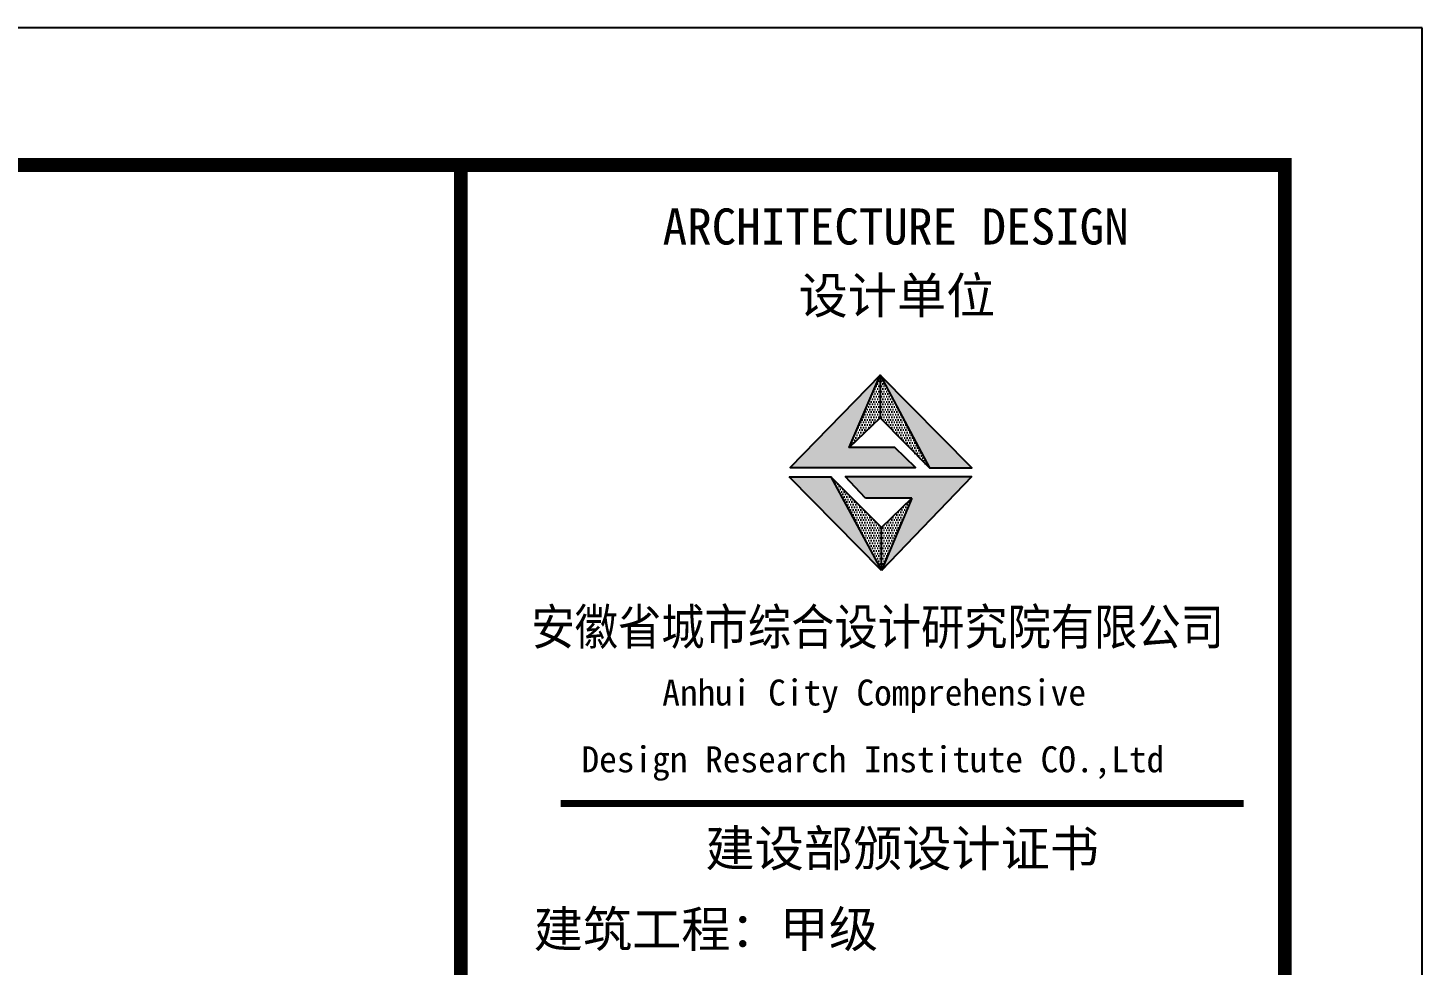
# Model space of a CAD drawing. Extents: x 19118 to 566552, y -1188739 to 92943.
# Drawn here: x 385759 to 401007, y -113788 to -103536 of the extents above; entities that cross this region are included whole.
import ezdxf

# ---------------------------------------------------------------- set-up
doc = ezdxf.new("R2010")
doc.units = 0
doc.header["$LTSCALE"] = 1000
doc.header["$MEASUREMENT"] = 0
doc.layers.add('PUB_TITLE', color=4, linetype='CONTINUOUS')
doc.layers.add('图框', color=4, linetype='CONTINUOUS')
doc.styles.add('黑体', font='simhei.ttf', dxfattribs={"width": 0.6, "height": 4.3})

msp = doc.modelspace()

# ---------------------------------------------------------------- hatches: boundary and pattern name
at = {"layer": '图框'}
for points in [[(394739.36, -108126.09), (395080.82, -107334.04), (394096.24, -108345.95), (395467.14, -108345.95), (395239.69, -108126.09)], [(395618.73, -108350.16), (396082.88, -108350.16), (395080.82, -107334.04)], [(394540.21, -108447.82), (394085.03, -108447.82), (395094.15, -109472.78)], [(394697.19, -108444.75), (394921.02, -108679.66), (395428.11, -108679.66), (395094.15, -109472.78), (396083.61, -108444.75)]]:
    msp.add_hatch(color=1, dxfattribs=at).paths.add_polyline_path(points)
h = msp.add_hatch(dxfattribs=at)
h.set_pattern_fill('DOTS', color=256, scale=450, style=0)
h.set_pattern_definition([(0, (-3023963.41, 1184240.717), (14.0625, 28.125), [0, -28.125])])
h.paths.add_polyline_path([(395094.15, -109472.78), (395094.15, -109000.36), (394540.21, -108447.82)])
h.paths.add_polyline_path([(395428.11, -108679.66), (395094.15, -109000.36), (395094.15, -109472.78)])
h.paths.add_polyline_path([(395080.82, -107334.04), (395080.82, -107799.84), (395618.73, -108350.16)])
h.paths.add_polyline_path([(395080.82, -107799.84), (395080.82, -107334.04), (394739.36, -108126.09)])

# ---------------------------------------------------------------- linework, layer by layer
at = {"layer": 'PUB_TITLE'}
msp.add_lwpolyline([(243357.07, -192635.97), (401007.07, -192635.97), (401007.07, -103535.97), (243357.07, -103535.97)], close=True, dxfattribs=at)
at = {"layer": 'PUB_TITLE', "const_width": 150}
msp.add_lwpolyline([(247107.07, -191135.97), (399507.07, -191135.97), (399507.07, -105035.97), (247107.07, -105035.97)], close=True, dxfattribs=at)
at = {"layer": '图框'}
for p, q in [((394739.36, -108126.09), (395080.82, -107334.04)), ((395080.82, -107334.04), (395618.73, -108350.16)), ((395094.15, -109472.78), (394085.03, -108447.82)), ((394085.03, -108447.82), (394540.21, -108447.82)), ((395094.15, -109472.78), (394085.03, -108447.82)), ((394085.03, -108447.82), (394540.21, -108447.82)), ((394085.03, -108447.82), (394540.21, -108447.82)), ((395094.15, -109000.36), (394540.21, -108447.82)), ((394697.19, -108444.75), (396083.61, -108444.75)), ((394921.02, -108679.66), (394697.19, -108444.75)), ((396083.61, -108444.75), (395094.15, -109472.78)), ((395428.11, -108679.66), (394921.02, -108679.66)), ((395094.15, -109000.36), (395428.11, -108679.66)), ((395428.11, -108679.66), (395094.15, -109472.78)), ((395094.15, -109472.78), (395094.15, -109000.36)), ((395094.15, -109472.78), (395094.15, -109000.36)), ((395094.15, -109472.78), (395094.15, -109000.36))]:
    msp.add_line(p, q, dxfattribs=at)
at = {"layer": '图框', "color": 1}
for p, q in [((395094.15, -109472.78), (394085.03, -108447.82)), ((394540.21, -108447.82), (395094.15, -109472.78))]:
    msp.add_line(p, q, dxfattribs=at)
at = {"layer": '图框', "color": 4, "const_width": 147.89}
msp.add_lwpolyline([(390493.22, -105035.97), (399507.07, -105035.97), (399507.07, -191135.97), (390493.22, -191135.97)], close=True, dxfattribs=at)
at = {"layer": '图框'}
for points in [[(395239.69, -108126.09), (394739.36, -108126.09), (395080.82, -107799.84), (395618.73, -108350.16), (396082.88, -108350.16), (395080.82, -107334.04), (394096.24, -108345.95), (395467.14, -108345.95), (395239.69, -108126.09)], [(395080.82, -107334.04), (395080.82, -107799.84)]]:
    msp.add_lwpolyline(points, dxfattribs=at)
at = {"layer": '图框', "color": 4, "const_width": 74.7}
msp.add_lwpolyline([(391586.29, -112019.95), (399056.29, -112019.95)], dxfattribs=at)

# ---------------------------------------------------------------- texts
at = {"layer": '图框', "color": 4, "style": '黑体'}
for s, height, p in [('ARCHITECTURE DESIGN', 394.416, (392700.83, -105905.55)), ('设计单位', 394.416, (394187.8, -106660.96)), ('Anhui City Comprehensive ', 283.86, (392696.84, -110948.23)), (' Design Research Institute CO.,Ltd', 283.86, (391620.8, -111678.7)), ('建设部颁设计证书', 394.416, (393169.55, -112707.93)), (' 建筑工程：甲级', 394.416, (391022.62, -113591.78))]:
    msp.add_text(s, height=height, dxfattribs=at).set_placement(p)
at = {"layer": '图框', "color": 4, "style": '黑体', "width": 0.88}
msp.add_text('安徽省城市综合设计研究院有限公司', height=394.416, dxfattribs=at).set_placement((391265.59, -110285.3))

doc.saveas('drawing.dxf')
